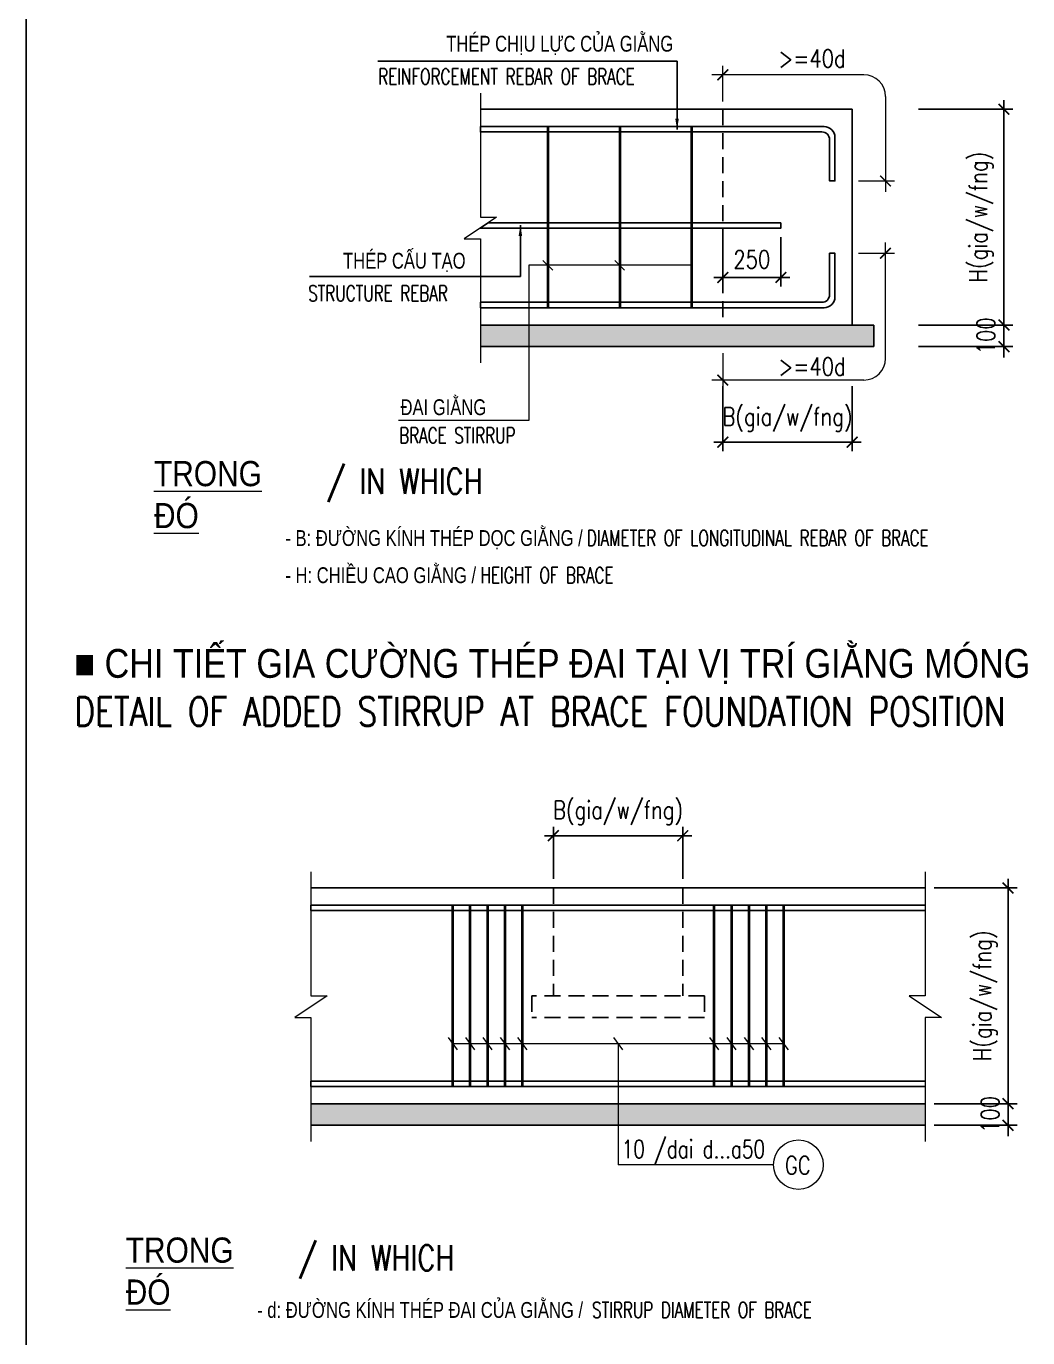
# Model space of a CAD drawing. Header units: millimetres. Extents: x 408913 to 1237273, y -191467 to -86666.
# Drawn here: x 698617 to 712542, y -165635 to -147402 of the extents above; entities that cross this region are included whole.
import ezdxf
from ezdxf.enums import TextEntityAlignment as Align

# ---------------------------------------------------------------- set-up
doc = ezdxf.new("R2010")
doc.units = ezdxf.units.MM
doc.header["$LTSCALE"] = 35
doc.header["$PDMODE"] = 3
doc.linetypes.add('HIDDEN', pattern=[9.525, 6.35, -3.175])
for name, color, linetype, lineweight in [('02DIM', 1, 'Continuous', 18), ('NDC_S_ENG TEXT', 2, 'Continuous', 9), ('NDC_S_REBAR', 4, 'Continuous', 35), ('NDC_S_VN TEXT', 7, 'Continuous', 9)]:
    doc.layers.add(name, color=color, linetype=linetype, lineweight=lineweight)
for name, color, linetype in [('Concrete', 2, 'Continuous'), ('Hatch', 8, 'Continuous'), ('Hidden', 9, 'HIDDEN'), ('Reinforcement', 4, 'Continuous'), ('STR.Dim_F-CL-B', 8, 'Continuous'), ('Text25', 7, 'Continuous')]:
    doc.layers.add(name, color=color, linetype=linetype)
doc.styles.add('NDC_ARIAL', font='arial.ttf', dxfattribs={"width": 0.85})
doc.styles.add('NDC_ROMANS', font='romans.shx', dxfattribs={"width": 0.8})
doc.styles.add('ROMANS', font='romans', dxfattribs={"width": 0.75, "bigfont": 'vns'})
doc.styles.add('VN-RO', font='romans.shx', dxfattribs={"width": 0.8, "bigfont": 'vns.shx'})
doc.styles.add('VN-Romans', font='romans.shx', dxfattribs={"width": 0.8, "bigfont": 'vns.shx'})
doc.dimstyles.new('1-100', dxfattribs={"dimscale": 100, "dimtxt": 2.5, "dimasz": 1.5, "dimexe": 1.25, "dimexo": 1.25, "dimgap": 1.25, "dimtad": 1, "dimdec": 0, "dimzin": 1, "dimdsep": 46, "dimtxsty": 'VN-RO', "dimblk": 'ARCHTICK', "dimcen": 0.09, "dimdle": 1.25, "dimclrd": 256, "dimclre": 256, "dimclrt": 7, "dimadec": 0, "dimazin": 0, "dimtfac": 1, "dimtdec": 0, "dimtix": 1, "dimtmove": 0, "dimatfit": 3, "dimfxl": 1.25, "dimtolj": 1, "dimtzin": 1, "dimarcsym": 0})
doc.dimstyles.new('DIM25', dxfattribs={"dimtxt": 2.5, "dimasz": 1.5, "dimexe": 1.5, "dimexo": 1, "dimtad": 1, "dimtxsty": 'VN-Romans', "dimblk": 'ARCHTICK', "dimcen": 1.5, "dimdle": 1.5, "dimclrt": 7, "dimadec": 0, "dimazin": 0, "dimtfac": 1, "dimtix": 1, "dimtmove": 2, "dimatfit": 3, "dimfxl": 1.25, "dimarcsym": 0})

# ---------------------------------------------------------------- blocks, each defined once
blk = doc.blocks.new('_ArchTick')
at = {"color": 0, "linetype": 'ByBlock', "const_width": 0.15}
blk.add_lwpolyline([(-0.5, -0.5), (0.5, 0.5)], dxfattribs=at)
blk = doc.blocks.new('*D344')
at = {"layer": 'DEFPOINTS', "color": 0, "transparency": 16777216}
for p in [(711116, -159381, 0), (711116, -162381, 0), (712268, -162381)]:
    blk.add_point(p, dxfattribs=at)
at = {"layer": 'Text25', "lineweight": -2, "transparency": 16777216}
for p, q in [((712268, -159256), (712268, -162506)), ((711241, -159381), (712393, -159381)), ((711241, -162381), (712393, -162381))]:
    blk.add_line(p, q, dxfattribs=at)
at = {"layer": 'Text25', "lineweight": -2, "transparency": 16777216, "xscale": 150, "yscale": 150, "zscale": 150}
for p, rotation in [((712268, -159381), 90), ((712268, -162381), 270)]:
    blk.add_blockref('_ArchTick', p, dxfattribs=dict(at, rotation=rotation))
at = {"layer": 'Text25', "color": 7, "transparency": 16777216, "insert": (711952, -160881), "char_height": 250, "attachment_point": 5, "rotation": 90, "style": 'VN-Romans'}
blk.add_mtext('\\A1;H(gia/w/fng)', dxfattribs=at)
blk = doc.blocks.new('*D345')
at = {"layer": 'DEFPOINTS', "color": 0, "transparency": 16777216}
for p in [(711116, -162381), (711116, -162681), (712268, -162681)]:
    blk.add_point(p, dxfattribs=at)
at = {"layer": 'Text25', "lineweight": -2, "transparency": 16777216}
for p, q in [((712268, -162381), (712268, -162231)), ((711241, -162381), (712393, -162381)), ((712268, -162381), (712268, -162681)), ((711241, -162681), (712393, -162681)), ((712268, -162681), (712268, -162831))]:
    blk.add_line(p, q, dxfattribs=at)
at = {"layer": 'Text25', "lineweight": -2, "transparency": 16777216, "xscale": 150, "yscale": 150, "zscale": 150}
for p, rotation in [((712268, -162381), 270), ((712268, -162681), 90)]:
    blk.add_blockref('_ArchTick', p, dxfattribs=dict(at, rotation=rotation))
at = {"layer": 'Text25', "color": 7, "transparency": 16777216, "insert": (712018, -162531), "char_height": 250, "attachment_point": 5, "rotation": 90, "style": 'VN-RO'}
blk.add_mtext('\\A1;100', dxfattribs=at)
blk = doc.blocks.new('*D346')
at = {"layer": 'DEFPOINTS', "color": 0, "transparency": 16777216}
for p in [(707746, -158655), (705946, -159381, 0), (707746, -159381, 0)]:
    blk.add_point(p, dxfattribs=at)
at = {"layer": 'Text25', "lineweight": -2, "transparency": 16777216}
for p, q in [((705946, -159256), (705946, -158530)), ((707746, -159256), (707746, -158530)), ((705821, -158655), (707871, -158655))]:
    blk.add_line(p, q, dxfattribs=at)
at = {"layer": 'Text25', "lineweight": -2, "transparency": 16777216, "xscale": 150, "yscale": 150, "zscale": 150, "rotation": 180}
blk.add_blockref('_ArchTick', (705946, -158655), dxfattribs=at)
at = {"layer": 'Text25', "lineweight": -2, "transparency": 16777216, "xscale": 150, "yscale": 150, "zscale": 150}
blk.add_blockref('_ArchTick', (707746, -158655), dxfattribs=at)
at = {"layer": 'Text25', "color": 7, "transparency": 16777216, "insert": (706846, -158339), "char_height": 250, "attachment_point": 5, "style": 'VN-Romans'}
blk.add_mtext('\\A1;B(gia/w/fng)', dxfattribs=at)
blk = doc.blocks.new('*D347')
at = {"layer": 'DEFPOINTS', "color": 0, "transparency": 16777216}
for p in [(708302, -150208), (709110, -150208), (708302, -150894)]:
    blk.add_point(p, dxfattribs=at)
at = {"layer": 'Text25', "lineweight": -2, "transparency": 16777216}
for p, q in [((708302, -150333), (708302, -151019)), ((709110, -150333), (709110, -151019)), ((709235, -150894), (708177, -150894))]:
    blk.add_line(p, q, dxfattribs=at)
at = {"layer": 'Text25', "lineweight": -2, "transparency": 16777216, "xscale": 150, "yscale": 150, "zscale": 150, "rotation": 180}
blk.add_blockref('_ArchTick', (708302, -150894), dxfattribs=at)
at = {"layer": 'Text25', "lineweight": -2, "transparency": 16777216, "xscale": 150, "yscale": 150, "zscale": 150}
blk.add_blockref('_ArchTick', (709110, -150894), dxfattribs=at)
at = {"layer": 'Text25', "color": 7, "transparency": 16777216, "insert": (708706, -150644), "char_height": 250, "attachment_point": 5, "style": 'VN-RO'}
blk.add_mtext('\\A1;250', dxfattribs=at)
blk = doc.blocks.new('*D348')
at = {"layer": '02DIM', "lineweight": -2, "transparency": 16777216}
for p, q in [((711025, -148556), (712336, -148556)), ((712211, -148431), (712211, -151681)), ((711025, -151556), (712336, -151556))]:
    blk.add_line(p, q, dxfattribs=at)
at = {"layer": 'DEFPOINTS', "color": 0, "transparency": 16777216}
for p in [(710900, -148556, 0), (710900, -151556, 0), (712211, -151556)]:
    blk.add_point(p, dxfattribs=at)
at = {"layer": '02DIM', "lineweight": -2, "transparency": 16777216, "xscale": 150, "yscale": 150, "zscale": 150}
for p, rotation in [((712211, -148556), 90), ((712211, -151556), 270)]:
    blk.add_blockref('_ArchTick', p, dxfattribs=dict(at, rotation=rotation))
at = {"layer": '02DIM', "color": 7, "transparency": 16777216, "insert": (711895, -150056), "char_height": 250, "attachment_point": 5, "rotation": 90, "style": 'VN-Romans'}
blk.add_mtext('\\A1;H(gia/w/fng)', dxfattribs=at)
blk = doc.blocks.new('*D349')
at = {"layer": '02DIM', "lineweight": -2, "transparency": 16777216}
for p, q in [((708302, -152407), (708302, -153310)), ((710102, -152407), (710102, -153310)), ((708177, -153185), (710227, -153185))]:
    blk.add_line(p, q, dxfattribs=at)
at = {"layer": 'DEFPOINTS', "color": 0, "transparency": 16777216}
for p in [(708302, -152282, 0), (710102, -152282, 0), (710102, -153185)]:
    blk.add_point(p, dxfattribs=at)
at = {"layer": '02DIM', "lineweight": -2, "transparency": 16777216, "xscale": 150, "yscale": 150, "zscale": 150, "rotation": 180}
blk.add_blockref('_ArchTick', (708302, -153185), dxfattribs=at)
at = {"layer": '02DIM', "lineweight": -2, "transparency": 16777216, "xscale": 150, "yscale": 150, "zscale": 150}
blk.add_blockref('_ArchTick', (710102, -153185), dxfattribs=at)
at = {"layer": '02DIM', "color": 7, "transparency": 16777216, "insert": (709202, -152870), "char_height": 250, "attachment_point": 5, "style": 'VN-Romans'}
blk.add_mtext('\\A1;B(gia/w/fng)', dxfattribs=at)
blk = doc.blocks.new('*D350')
at = {"layer": '02DIM', "lineweight": -2, "transparency": 16777216}
for p, q in [((712211, -151556), (712211, -151406)), ((711025, -151556), (712336, -151556)), ((712211, -151556), (712211, -151856)), ((711025, -151856), (712336, -151856)), ((712211, -151856), (712211, -152006))]:
    blk.add_line(p, q, dxfattribs=at)
at = {"layer": 'DEFPOINTS', "color": 0, "transparency": 16777216}
for p in [(710900, -151556), (710900, -151856), (712211, -151856)]:
    blk.add_point(p, dxfattribs=at)
at = {"layer": '02DIM', "lineweight": -2, "transparency": 16777216, "xscale": 150, "yscale": 150, "zscale": 150}
for p, rotation in [((712211, -151556), 270), ((712211, -151856), 90)]:
    blk.add_blockref('_ArchTick', p, dxfattribs=dict(at, rotation=rotation))
at = {"layer": '02DIM', "color": 7, "transparency": 16777216, "insert": (711961, -151706), "char_height": 250, "attachment_point": 5, "rotation": 90, "style": 'VN-RO'}
blk.add_mtext('\\A1;100', dxfattribs=at)

msp = doc.modelspace()

# ---------------------------------------------------------------- hatches: boundary and pattern name
at = {"layer": 'Hatch'}
h = msp.add_hatch(dxfattribs=at)
h.set_pattern_fill('AR-CONC', color=256, scale=30, style=0)
h.set_pattern_definition([(50, (540751.94, -107318.14), (215.17805, -18.82564), [22.5, -247.5]), (355, (540751.94, -107318.14), (-41.6254, 225.65764), [18, -198]), (100.4514, (540769.88, -107319.7), (173.55281, 206.83186), [19.12206, -210.34263]), (46.1842, (540751.94, -107258.14), (320.1723, -49.6557), [33.75, -371.25]), (96.6356, (540778.63, -107262.28), (280.3988, 292.23536), [28.6831, -315.5139]), (351.1842, (540751.94, -107258.14), (280.3986, 292.2356), [27, -297]), (21, (540781.94, -107273.14), (179.07212, -120.78567), [22.5, -247.5]), (326, (540781.94, -107273.14), (72.9946, 217.545), [18, -198]), (71.4514, (540796.87, -107283.2), (252.0668, 96.75915), [19.12206, -210.34263]), (37.5, (540751.945, -107318.14), (3.647957, 99.868156), [0, -195.6, 0, -201, 0, -198.75]), (7.5, (540751.94, -107318.14), (78.92086, 118.323514), [0, -114.6, 0, -191.1, 0, -75.75]), (327.5, (540685.045, -107318.14), (160.14673, -6.76646), [0, -75, 0, -234, 0, -310.5]), (317.5, (540655.04, -107318.14), (174.95585, 30.0315), [0, -97.5, 0, -155.4, 0, -220.5])])
h.paths.add_polyline_path([(704931.8, -151556.1), (704931.8, -151856.1), (710401.9, -151856.1), (710401.9, -151556.1)])
h = msp.add_hatch(dxfattribs=at)
h.set_pattern_fill('AR-CONC', color=256, scale=30, style=0)
h.set_pattern_definition([(50, (538396.11, -118143.19), (215.17805, -18.82564), [22.5, -247.5]), (355, (538396.1, -118143.2), (-41.6254, 225.65764), [18, -198]), (100.4514, (538414.04, -118144.76), (173.55281, 206.83186), [19.12206, -210.34263]), (46.1842, (538396.1, -118083.2), (320.1723, -49.6557), [33.75, -371.25]), (96.6356, (538422.8, -118087.33), (280.3988, 292.23536), [28.6831, -315.5139]), (351.1842, (538396.1, -118083.2), (280.3986, 292.2356), [27, -297]), (21, (538426.11, -118098.19), (179.07212, -120.78567), [22.5, -247.5]), (326, (538426.1, -118098.2), (72.9946, 217.545), [18, -198]), (71.4514, (538441.03, -118108.25), (252.0668, 96.75915), [19.12206, -210.34263]), (37.5, (538396.11, -118143.19), (3.647957, 99.868156), [0, -195.6, 0, -201, 0, -198.75]), (7.5, (538396.11, -118143.19), (78.92086, 118.323514), [0, -114.6, 0, -191.1, 0, -75.75]), (327.5, (538329.21, -118143.19), (160.14673, -6.76646), [0, -75, 0, -234, 0, -310.5]), (317.5, (538299.21, -118143.19), (174.95585, 30.0315), [0, -97.5, 0, -155.4, 0, -220.5])])
h.paths.add_polyline_path([(702576, -162381.2), (702576, -162681.2), (711116.2, -162681.2), (711116.2, -162381.2)])

# ---------------------------------------------------------------- linework, layer by layer
at = {"layer": '02DIM'}
for p, q in [((708301.9, -148450.8, 0), (708301.9, -147952.2, 0)), ((710263.9, -148077.2, 0), (708151.9, -148077.2, 0)), ((710563.9, -148377.2, 0), (710563.9, -149703.5, 0)), ((710190.3, -149553.5, 0), (710688.9, -149553.5, 0)), ((710563.9, -152020.8, 0), (710563.9, -150408.7, 0)), ((710190.3, -150558.7, 0), (710688.9, -150558.7, 0)), ((707868.4, -150721.6, 0), (705605.7, -150721.6, 0)), ((705605.7, -150721.6, 0), (705605.7, -152884.5, 0)), ((705799.1, -150657.9, 0), (705937.6, -150793.5, 0)), ((706799.1, -150657.9, 0), (706937.6, -150793.5, 0)), ((708301.9, -151947.2, 0), (708301.9, -152445.8, 0)), ((710263.9, -152320.8, 0), (708151.9, -152320.8, 0)), ((705605.7, -152884.5, 0), (703794.3, -152884.5, 0)), ((704481.8, -161459.6), (704609.1, -161633.6)), ((704723.6, -161459.6), (704850.9, -161633.6)), ((704965.4, -161459.6), (705092.6, -161633.6)), ((705207.1, -161459.6), (705334.4, -161633.6)), ((705448.9, -161459.6), (705576.2, -161633.6)), ((706782.5, -161459.6), (706909.7, -161633.6)), ((708116, -161459.6), (708243.3, -161633.6)), ((708357.8, -161459.6), (708485.1, -161633.6)), ((708599.6, -161459.6), (708726.8, -161633.6)), ((708841.3, -161459.6), (708968.6, -161633.6)), ((709083.1, -161459.6), (709210.4, -161633.6)), ((709146.7, -161546.6), (704545.5, -161546.6)), ((706846.1, -161546.6), (706846.1, -163228.7)), ((709009, -163228.7), (706846.1, -163228.7))]:
    msp.add_line(p, q, dxfattribs=at)
at = {"layer": '02DIM', "elevation": 0}
msp.add_lwpolyline([(704931.8, -148331.1), (704931.8, -150056.1), (705156.8, -150056.1), (704706.8, -150356.1), (704931.8, -150356.1), (704931.8, -152081.1)], dxfattribs=at)
at = {"layer": '02DIM'}
for points in [[(702576, -159156.2), (702576, -160881.2), (702801, -160881.2), (702351, -161181.2), (702576, -161181.2), (702576, -162906.2)], [(711116.2, -159156.2), (711116.2, -160881.2), (710891.2, -160881.2), (711341.2, -161181.2), (711116.2, -161181.2), (711116.2, -162906.2)]]:
    msp.add_lwpolyline(points, dxfattribs=at)
msp.add_circle((709353.4, -163228.7), 344.4, dxfattribs=at)
for centre, start, end in [((710263.9, -148377.2, 0), 0, 90), ((710263.9, -152020.8, 0), 270, 0)]:
    msp.add_arc(centre, 300, start, end, dxfattribs=at)
at = {"layer": 'Concrete'}
for p, q in [((710101.9, -148556.1, 0), (704931.8, -148556.1, 0)), ((710101.9, -148556.1, 0), (710101.9, -151556.1, 0)), ((704931.8, -151556.1, 0), (710401.9, -151556.1, 0)), ((710401.9, -151556.1, 0), (710401.9, -151856.1, 0)), ((704931.8, -151856.1, 0), (710401.9, -151856.1, 0)), ((711116.2, -159381.2, 0), (702576, -159381.2)), ((702576, -162381.2), (711116.2, -162381.2, 0)), ((702576, -162681.2), (711116.2, -162681.2, 0))]:
    msp.add_line(p, q, dxfattribs=at)
at = {"layer": 'Hidden'}
for p, q in [((708301.9, -148556.1, 0), (708301.9, -151556.1, 0)), ((705946.1, -159381.2, 0), (705946.1, -160881.2, 0)), ((707746.1, -159381.2, 0), (707746.1, -160881.2, 0)), ((708046.1, -160881.2, 0), (705646.1, -160881.2, 0)), ((705646.1, -160881.2, 0), (705646.1, -161181.2, 0)), ((708046.1, -160881.2, 0), (708046.1, -161181.2, 0)), ((708046.1, -161181.2, 0), (705646.1, -161181.2, 0))]:
    msp.add_line(p, q, dxfattribs=at)
at = {"layer": 'NDC_S_REBAR'}
for p, q in [((705868.4, -148796.8, 0), (705868.4, -151315.4, 0)), ((706868.4, -148796.8, 0), (706868.4, -151315.4, 0)), ((707868.4, -148796.8, 0), (707868.4, -151315.4, 0)), ((704545.5, -159621.8), (704545.5, -162140.5)), ((704787.2, -159621.8), (704787.2, -162140.5)), ((705029, -159621.8), (705029, -162140.5)), ((705270.8, -159621.8), (705270.8, -162140.5)), ((705512.5, -159621.8), (705512.5, -162140.5)), ((708179.7, -159621.8), (708179.7, -162140.5)), ((708421.4, -159621.8), (708421.4, -162140.5)), ((708663.2, -159621.8), (708663.2, -162140.5)), ((708905, -159621.8), (708905, -162140.5)), ((709146.7, -159621.8), (709146.7, -162140.5))]:
    msp.add_line(p, q, dxfattribs=at)
at = {"layer": 'Reinforcement', "elevation": 0}
for points in [[(709711.3, -148796.8), (704931.8, -148796.8), (704931.8, -148871.8), (709681.3, -148871.8, -0.4142136), (709786.3, -148976.8), (709786.3, -149553.5), (709861.3, -149553.5), (709861.3, -148946.8, 0.4142136)], [(709711.3, -151315.4), (704931.8, -151315.4), (704931.8, -151240.4), (709681.3, -151240.4, 0.4142136), (709786.3, -151135.4), (709786.3, -150558.7), (709861.3, -150558.7), (709861.3, -151165.4, -0.4142136)]]:
    msp.add_lwpolyline(points, format="xyb", close=True, dxfattribs=at)
msp.add_lwpolyline([(709110.3, -150133.4), (705040.9, -150133.4), (704928.4, -150208.4), (709110.3, -150208.4)], close=True, dxfattribs=at)
at = {"layer": 'Reinforcement'}
for points in [[(711116.2, -159621.8), (702576, -159621.8), (702576, -159696.8), (711116.2, -159696.8)], [(711116.2, -162140.5), (702576, -162140.5), (702576, -162065.5), (711116.2, -162065.5)]]:
    msp.add_lwpolyline(points, dxfattribs=at)
at = {"layer": 'STR.Dim_F-CL-B'}
msp.add_line((698617.3, -130337.2), (698617.3, -186337.2), dxfattribs=at)

# ---------------------------------------------------------------- block references
at = {"layer": '02DIM', "xscale": 150, "yscale": 150, "zscale": 150}
msp.add_blockref('_ArchTick', (708301.9, -148077.2, 0), dxfattribs=at)
at = {"layer": '02DIM', "yscale": 150, "zscale": 150}
for p, xscale, rotation in [((710563.9, -149553.5, 0), 150, 90), ((710563.9, -150558.7, 0), -150, 90), ((708301.9, -152320.8, 0), -150, 180)]:
    msp.add_blockref('_ArchTick', p, dxfattribs=dict(at, xscale=xscale, rotation=rotation))

# ---------------------------------------------------------------- texts
at = {"layer": 'NDC_S_ENG TEXT', "style": 'NDC_ROMANS'}
for s, height, width, p in [('REINFORCEMENT REBAR OF BRACE', 220, 0.7, (703512.3, -148101.2)), ('STRUCTURE REBAR', 220, 0.7, (702538.6, -151114.1)), ('/ IN WHICH', 350, 0.8, (702791.5, -153727.6, 0)), ('DIAMETER OF LONGITUDINAL REBAR OF BRACE', 220, 0.7, (706411.6, -154517.1, 0)), ('HEIGHT OF BRACE', 220, 0.7, (704934.6, -155033.7, 0)), ('DETAIL OF ADDED STIRRUP AT BRACE FOUNDATION POSITION', 400, 0.8, (699287.7, -156927.5, 0)), ('/ IN WHICH', 350, 0.8, (702399, -164522.1, 0)), ('STIRRUP DIAMETER OF BRACE', 220, 0.7, (706484.9, -165247.9, 0))]:
    msp.add_text(s, height=height, dxfattribs=dict(at, width=width)).set_placement(p, align=Align.MIDDLE_LEFT)
at = {"layer": 'NDC_S_ENG TEXT', "style": 'NDC_ROMANS', "width": 0.7}
msp.add_text('BRACE STIRRUP', height=220, dxfattribs=at).set_placement((703803.1, -153200.3, 0))
at = {"layer": 'NDC_S_VN TEXT', "style": 'NDC_ARIAL'}
for s, height, width, p in [('THÉP CHỊU LỰC CỦA GIẰNG', 220, 0.75, (704457.7, -147645.3)), ('THÉP CẤU TẠO', 220, 0.75, (703022.7, -150662)), ('ĐAI GIẰNG', 220, 0.75, (703821.7, -152698.2)), ('- B: ĐƯỜNG KÍNH THÉP DỌC GIẰNG /', 220, 0.75, (702220.8, -154517.1, 0)), ('- H: CHIỀU CAO GIẰNG /', 220, 0.75, (702220.8, -155033.7, 0)), ('■ CHI TIẾT GIA CƯỜNG THÉP ĐAI TẠI VỊ TRÍ GIẰNG MÓNG', 400, 0.85, (699287.7, -156259.8, 0)), ('- d: ĐƯỜNG KÍNH THÉP ĐAI CỦA GIẰNG /', 220, 0.75, (701828.2, -165247.9, 0))]:
    msp.add_text(s, height=height, dxfattribs=dict(at, width=width)).set_placement(p, align=Align.MIDDLE_LEFT)
at = {"layer": 'NDC_S_VN TEXT', "char_height": 350, "width": 0.85, "attachment_point": 1, "style": 'NDC_ARIAL'}
for insert in [(700393.3, -153446.3, 0), (700000.7, -164240.8, 0)]:
    msp.add_mtext('{\\LTRONG ĐÓ}', dxfattribs=dict(at, insert=insert))
at = {"layer": 'Text25', "style": 'ROMANS', "width": 0.75}
msp.add_text('10 /dai d...a50', height=250, dxfattribs=at).set_placement((707893.3, -163011.4), align=Align.MIDDLE_CENTER)
at = {"layer": 'Text25', "color": 7, "style": 'VN-RO', "width": 0.8}
msp.add_text('GC', height=250, dxfattribs=at).set_placement((709165.2, -163362))
at = {"layer": 'Text25', "color": 7, "char_height": 250, "attachment_point": 5, "style": 'VN-RO'}
for insert in [(709543.7, -147851, 0), (709543.7, -152133, 0)]:
    msp.add_mtext('\\A1;>=40d', dxfattribs=dict(at, insert=insert))

# ---------------------------------------------------------------- dimensions: what is measured, and where the dimension line sits
at = {"layer": '02DIM'}
dim = msp.add_linear_dim(base=(712210.6, -151556.1, 0), p1=(710900.5, -148556.1, 0), p2=(710900.5, -151556.1, 0), angle=90, text='H(gia/w/fng)', dimstyle='1-100', override={"dimtxsty": 'VN-Romans'}, dxfattribs=at)
dim.commit()
dim.dimension.update_dxf_attribs({"geometry": '*D348', "text_midpoint": (711895.1, -150056.1, 0)})
dim = msp.add_linear_dim(base=(712210.6, -151856.1, 0), p1=(710900.5, -151556.1, 0), p2=(710900.5, -151856.1, 0), angle=90, text='100', dimstyle='1-100', dxfattribs=at)
dim.commit()
dim.dimension.update_dxf_attribs({"geometry": '*D350', "text_midpoint": (711960.6, -151706.1, 0)})
dim = msp.add_linear_dim(base=(710101.9, -153185.1, 0), p1=(708301.9, -152282, 0), p2=(710101.9, -152282, 0), text='B(gia/w/fng)', dimstyle='1-100', override={"dimtxsty": 'VN-Romans'}, dxfattribs=at)
dim.commit()
dim.dimension.update_dxf_attribs({"geometry": '*D349', "text_midpoint": (709201.9, -152869.6, 0)})
at = {"layer": 'Text25'}
for base, p1, p2, angle, text, picture, middle in [((708301.9, -150893.8, 0), (709110.3, -150208.4, 0), (708301.9, -150208.4, 0), 180, '250', '*D347', (708706.1, -150643.8, 0)), ((712268, -162681.2, 0), (711116.2, -162381.2, 0), (711116.2, -162681.2, 0), 90, '100', '*D345', (712018, -162531.2, 0))]:
    dim = msp.add_linear_dim(base=base, p1=p1, p2=p2, angle=angle, text=text, dimstyle='1-100', dxfattribs=at)
    dim.commit()
    dim.dimension.update_dxf_attribs({"geometry": picture, "text_midpoint": middle})
dim = msp.add_linear_dim(base=(707746.1, -158654.7, 0), p1=(705946.1, -159381.2, 0), p2=(707746.1, -159381.2, 0), text='B(gia/w/fng)', dimstyle='1-100', override={"dimtxsty": 'VN-Romans'}, dxfattribs=at)
dim.commit()
dim.dimension.update_dxf_attribs({"geometry": '*D346', "text_midpoint": (706846.1, -158339.2, 0)})
dim = msp.add_linear_dim(base=(712268, -162381.2, 0), p1=(711116.2, -159381.2, 0), p2=(711116.2, -162381.2, 0), angle=90, text='H(gia/w/fng)', dimstyle='1-100', override={"dimtxsty": 'VN-Romans'}, dxfattribs=at)
dim.commit()
dim.dimension.update_dxf_attribs({"geometry": '*D344', "text_midpoint": (711952.5, -160881.2, 0)})

# ---------------------------------------------------------------- leaders
at = {"layer": '02DIM'}
for points, override in [([(707666.2, -148835.9, 0), (707666.2, -147889.4, 0), (703507.7, -147889.4, 0)], {"dimscale": 100, "dimgap": 0.625, "dimtad": 0, "dimfxl": 7, "dimfxlon": 1}), ([(705487.8, -150169.9, 0), (705487.8, -150879.9, 0), (702558.1, -150879.9, 0)], {"dimscale": 100, "dimtad": 0, "dimfxl": 7, "dimfxlon": 1})]:
    msp.add_leader(points, dimstyle='DIM25', override=override, dxfattribs=at)

doc.saveas('drawing.dxf')
